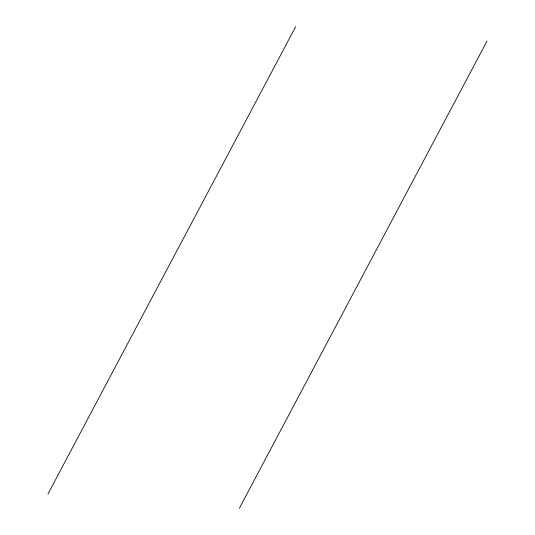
<?xml version="1.0" encoding="UTF-8"?>
<svg xmlns="http://www.w3.org/2000/svg" width="535" height="535" viewBox="0 0 535 535"><rect width="100%" height="100%" fill="white"/><g stroke="black" fill="none" stroke-linecap="round" stroke-linejoin="round"><path stroke-width="0.8" d="M48.01 493.885L295.634 26.75M239.366 508.25L486.99 41.115"/></g></svg>
